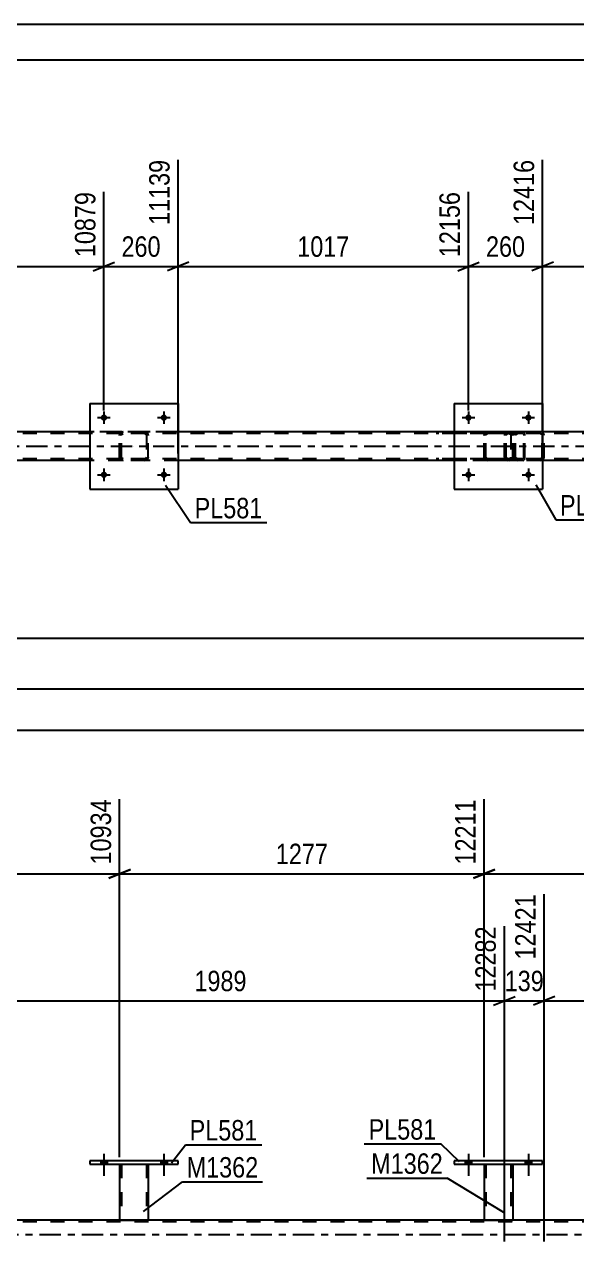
# Model space of a CAD drawing. Header units: millimetres. Extents: x 0 to 841, y 0 to 594.
# Drawn here: x 480.2 to 557.6, y 423.5 to 594 of the extents above; entities that cross this region are included whole.
import ezdxf

# ---------------------------------------------------------------- set-up
doc = ezdxf.new("R2010")
doc.units = ezdxf.units.MM
doc.linetypes.add('DXK_LINE_DOT2', pattern=[3.9198, 1.9599, -1.9599])
doc.linetypes.add('DXK_LINE_DOT3', pattern=[5.9187, 2.979, -0.9799, 0.9799, -0.9799])
doc.styles.add('Arial Narrow', font='ARIALN.TTF', dxfattribs={"height": 0.2})

# ---------------------------------------------------------------- blocks, each defined once
blk = doc.blocks.new('Unknown-122568727-1133')
at = {"color": 5, "linetype": 'Continuous'}
for p, q in [((841, 594), (0, 594)), ((836, 589), (5, 589))]:
    blk.add_line(p, q, dxfattribs=at)
blk = doc.blocks.new('Part-122568727-4022 - 3869')
at = {"color": 7, "linetype": 'DXK_LINE_DOT2'}
for p, q in [((756.32, 536.67), (113.52, 536.67)), ((727.94, 536.91), (131.8, 536.91)), ((501.76, 536.91), (489.36, 536.91)), ((552.84, 536.91), (540.44, 536.91)), ((756.32, 533.15), (113.52, 533.15)), ((501.76, 532.91), (489.36, 532.91)), ((552.84, 532.91), (540.44, 532.91))]:
    blk.add_line(p, q, dxfattribs=at)
at = {"color": 2, "linetype": 'Continuous'}
for p, q in [((489.36, 536.91), (450.68, 536.91)), ((540.44, 536.91), (501.76, 536.91)), ((591.52, 536.91), (552.84, 536.91)), ((489.36, 532.91), (450.68, 532.91)), ((540.44, 532.91), (501.76, 532.91)), ((591.52, 532.91), (552.84, 532.91))]:
    blk.add_line(p, q, dxfattribs=at)
at = {"color": 7, "linetype": 'DXK_LINE_DOT3'}
blk.add_line((113.52, 534.91), (756.32, 534.91), dxfattribs=at)
blk = doc.blocks.new('Part-122568727-4059 - 3869')
at = {"color": 7, "linetype": 'DXK_LINE_DOT2'}
for p, q in [((493.56, 536.43), (493.6, 536.62)), ((493.6, 536.62), (493.56, 536.43)), ((493.56, 533.39), (493.56, 536.43)), ((493.8, 536.43), (493.82, 536.52)), ((493.8, 533.39), (493.8, 536.43)), ((493.82, 536.52), (493.87, 536.6)), ((493.86, 536.88), (494.04, 536.91)), ((494.04, 536.91), (493.86, 536.88)), ((493.87, 536.6), (493.95, 536.65)), ((493.95, 536.65), (494.04, 536.67)), ((497.08, 536.91), (494.04, 536.91)), ((497.08, 536.67), (494.04, 536.67)), ((497.08, 536.91), (497.27, 536.88)), ((497.27, 536.88), (497.08, 536.91)), ((497.08, 536.67), (497.17, 536.65)), ((497.17, 536.65), (497.25, 536.6)), ((497.25, 536.6), (497.3, 536.52)), ((497.3, 536.52), (497.32, 536.43)), ((497.32, 536.43), (497.32, 533.39)), ((497.53, 536.62), (497.56, 536.43)), ((497.56, 536.43), (497.53, 536.62)), ((497.56, 533.39), (497.56, 536.43)), ((493.6, 533.21), (493.56, 533.39)), ((493.56, 533.39), (493.6, 533.21)), ((493.82, 533.3), (493.8, 533.39)), ((493.87, 533.22), (493.82, 533.3)), ((494.04, 532.91), (493.86, 532.95)), ((493.86, 532.95), (494.04, 532.91)), ((493.95, 533.17), (493.87, 533.22)), ((494.04, 533.15), (493.95, 533.17)), ((497.08, 533.15), (494.04, 533.15)), ((497.08, 532.91), (494.04, 532.91)), ((497.17, 533.17), (497.08, 533.15)), ((497.27, 532.95), (497.08, 532.91)), ((497.08, 532.91), (497.27, 532.95)), ((497.25, 533.22), (497.17, 533.17)), ((497.3, 533.3), (497.25, 533.22)), ((497.32, 533.39), (497.3, 533.3)), ((497.56, 533.39), (497.53, 533.21)), ((497.53, 533.21), (497.56, 533.39))]:
    blk.add_line(p, q, dxfattribs=at)
at = {"color": 7, "linetype": 'DXK_LINE_DOT3'}
blk.add_line((495.56, 534.91), (495.56, 534.91), dxfattribs=at)
at = {"color": 7, "linetype": 'DXK_LINE_DOT2'}
for centre, start, end in [((494.04, 536.43), 112.5, 157.5), ((494.04, 536.43), 112.5, 157.5), ((497.08, 536.43), 22.5, 67.5), ((497.08, 536.43), 22.5, 67.5), ((494.04, 533.39), 202.5, 247.5), ((494.04, 533.39), 202.5, 247.5), ((497.08, 533.39), 292.5, 337.5), ((497.08, 533.39), 292.5, 337.5)]:
    blk.add_arc(centre, 0.48, start, end, dxfattribs=at)
blk = doc.blocks.new('Part-122568727-3993 - 3869')
at = {"color": 7, "linetype": 'DXK_LINE_DOT2'}
for p, q in [((550.07, 536.91), (537.91, 536.91)), ((550.07, 536.67), (537.91, 536.67)), ((547.51, 536.62), (547.47, 536.43)), ((547.47, 533.39), (547.47, 536.43)), ((547.72, 536.43), (547.74, 536.53)), ((547.72, 533.39), (547.72, 536.43)), ((547.74, 536.53), (547.8, 536.6)), ((547.97, 536.91), (547.78, 536.88)), ((547.8, 536.6), (547.88, 536.66)), ((547.88, 536.66), (547.97, 536.67)), ((548.79, 536.91), (548.79, 536.67)), ((550.17, 536.88), (550.07, 536.91)), ((550.07, 536.67), (550.12, 536.66)), ((550.12, 536.66), (550.16, 536.6)), ((550.16, 536.6), (550.19, 536.53)), ((550.26, 536.77), (550.17, 536.88)), ((550.19, 536.53), (550.2, 536.43)), ((550.2, 533.39), (550.2, 536.43)), ((550.32, 536.62), (550.26, 536.77)), ((550.34, 536.43), (550.32, 536.62)), ((550.34, 533.39), (550.34, 536.43)), ((550.07, 533.15), (537.91, 533.15)), ((550.07, 532.91), (537.91, 532.91)), ((547.47, 533.39), (547.51, 533.21)), ((547.74, 533.3), (547.72, 533.39)), ((547.8, 533.22), (547.74, 533.3)), ((547.78, 532.95), (547.97, 532.91)), ((547.88, 533.17), (547.8, 533.22)), ((547.97, 533.15), (547.88, 533.17)), ((548.79, 532.91), (548.79, 533.15)), ((550.12, 533.17), (550.07, 533.15)), ((550.07, 532.91), (550.17, 532.95)), ((550.16, 533.22), (550.12, 533.17)), ((550.19, 533.3), (550.16, 533.22)), ((550.17, 532.95), (550.26, 533.06)), ((550.2, 533.39), (550.19, 533.3)), ((550.26, 533.06), (550.32, 533.21)), ((550.32, 533.21), (550.34, 533.39))]:
    blk.add_line(p, q, dxfattribs=at)
for centre, start, end in [((547.96, 536.42), 111.1941, 156.1506), ((547.96, 533.41), 203.8494, 248.8059)]:
    blk.add_arc(centre, 0.492, start, end, dxfattribs=at)
blk = doc.blocks.new('Part-122568727-4032 - 3869')
at = {"color": 7, "linetype": 'DXK_LINE_DOT2'}
for p, q in [((548.83, 536.62), (548.79, 536.43)), ((548.79, 533.39), (548.79, 536.43)), ((549.04, 536.43), (549.06, 536.53)), ((549.04, 533.39), (549.04, 536.43)), ((549.06, 536.53), (549.12, 536.6)), ((549.3, 536.91), (549.1, 536.88)), ((549.12, 536.6), (549.2, 536.66)), ((549.2, 536.66), (549.3, 536.67)), ((564.29, 536.91), (549.3, 536.91)), ((564.29, 536.67), (549.3, 536.67)), ((552.73, 536.88), (552.54, 536.91)), ((552.54, 536.67), (552.63, 536.66)), ((552.63, 536.66), (552.72, 536.6)), ((552.72, 536.6), (552.77, 536.53)), ((552.77, 536.53), (552.79, 536.43)), ((552.79, 533.39), (552.79, 536.43)), ((553.05, 536.43), (553.01, 536.62)), ((553.05, 533.39), (553.05, 536.43)), ((548.79, 533.39), (548.83, 533.21)), ((549.06, 533.3), (549.04, 533.39)), ((549.12, 533.22), (549.06, 533.3)), ((549.1, 532.95), (549.3, 532.91)), ((549.2, 533.17), (549.12, 533.22)), ((549.3, 533.15), (549.2, 533.17)), ((564.29, 533.15), (549.3, 533.15)), ((564.29, 532.91), (549.3, 532.91)), ((552.63, 533.17), (552.54, 533.15)), ((552.54, 532.91), (552.73, 532.95)), ((552.72, 533.22), (552.63, 533.17)), ((552.77, 533.3), (552.72, 533.22)), ((552.79, 533.39), (552.77, 533.3)), ((553.01, 533.21), (553.05, 533.39))]:
    blk.add_line(p, q, dxfattribs=at)
for centre, start, end in [((549.28, 536.41), 110.7583, 155.68), ((552.55, 536.41), 24.32, 69.2417), ((549.28, 533.42), 204.32, 249.2417), ((552.55, 533.42), 290.7583, 335.68)]:
    blk.add_arc(centre, 0.496, start, end, dxfattribs=at)
blk = doc.blocks.new('Part-122568727-4064 - 3869')
at = {"color": 2, "linetype": 'Continuous'}
for p, q in [((489.36, 540.91), (489.36, 528.91)), ((489.36, 540.91), (501.76, 540.91)), ((501.76, 540.91), (501.76, 528.91)), ((489.36, 528.91), (501.76, 528.91))]:
    blk.add_line(p, q, dxfattribs=at)
blk = doc.blocks.new('Part-122568727-4065 - 3869')
at = {"color": 7, "linetype": 'DXK_LINE_DOT2'}
for p, q in [((544.64, 536.43), (544.68, 536.62)), ((544.68, 536.62), (544.64, 536.43)), ((544.64, 533.39), (544.64, 536.43)), ((544.88, 536.43), (544.9, 536.52)), ((544.88, 533.39), (544.88, 536.43)), ((544.9, 536.52), (544.95, 536.6)), ((544.94, 536.88), (545.12, 536.91)), ((545.12, 536.91), (544.94, 536.88)), ((544.95, 536.6), (545.03, 536.65)), ((545.03, 536.65), (545.12, 536.67)), ((548.16, 536.91), (545.12, 536.91)), ((548.16, 536.67), (545.12, 536.67)), ((548.16, 536.91), (548.35, 536.88)), ((548.35, 536.88), (548.16, 536.91)), ((548.16, 536.67), (548.26, 536.65)), ((548.26, 536.65), (548.33, 536.6)), ((548.33, 536.6), (548.39, 536.52)), ((548.39, 536.52), (548.4, 536.43)), ((548.4, 536.43), (548.4, 533.39)), ((548.61, 536.62), (548.64, 536.43)), ((548.64, 536.43), (548.61, 536.62)), ((548.64, 533.39), (548.64, 536.43)), ((544.68, 533.21), (544.64, 533.39)), ((544.64, 533.39), (544.68, 533.21)), ((544.9, 533.3), (544.88, 533.39)), ((544.95, 533.22), (544.9, 533.3)), ((545.12, 532.91), (544.94, 532.95)), ((544.94, 532.95), (545.12, 532.91)), ((545.03, 533.17), (544.95, 533.22)), ((545.12, 533.15), (545.03, 533.17)), ((548.16, 533.15), (545.12, 533.15)), ((548.16, 532.91), (545.12, 532.91)), ((548.26, 533.17), (548.16, 533.15)), ((548.35, 532.95), (548.16, 532.91)), ((548.16, 532.91), (548.35, 532.95)), ((548.33, 533.22), (548.26, 533.17)), ((548.39, 533.3), (548.33, 533.22)), ((548.4, 533.39), (548.39, 533.3)), ((548.64, 533.39), (548.61, 533.21)), ((548.61, 533.21), (548.64, 533.39))]:
    blk.add_line(p, q, dxfattribs=at)
at = {"color": 7, "linetype": 'DXK_LINE_DOT3'}
blk.add_line((546.64, 534.91), (546.64, 534.91), dxfattribs=at)
at = {"color": 7, "linetype": 'DXK_LINE_DOT2'}
for centre, start, end in [((545.12, 536.43), 112.5, 157.5), ((545.12, 536.43), 112.5, 157.5), ((548.16, 536.43), 22.5, 67.5), ((548.16, 536.43), 22.5, 67.5), ((545.12, 533.39), 202.5, 247.5), ((545.12, 533.39), 202.5, 247.5), ((548.16, 533.39), 292.5, 337.5), ((548.16, 533.39), 292.5, 337.5)]:
    blk.add_arc(centre, 0.48, start, end, dxfattribs=at)
blk = doc.blocks.new('Part-122568727-4070 - 3869')
at = {"color": 2, "linetype": 'Continuous'}
for p, q in [((540.44, 540.91), (540.44, 528.91)), ((540.44, 540.91), (552.84, 540.91)), ((552.84, 540.91), (552.84, 528.91)), ((540.44, 528.91), (552.84, 528.91))]:
    blk.add_line(p, q, dxfattribs=at)
blk = doc.blocks.new('Bolt-122568727-4153 - 3869')
at = {"linetype": 'Continuous'}
for points in [[(542.88, 530.91, -1), (542, 530.91, -1)], [(551.28, 530.91, -1), (550.4, 530.91, -1)]]:
    blk.add_hatch(color=1, dxfattribs=at).paths.add_polyline_path(points)
at = {"color": 1, "linetype": 'Continuous'}
for p, q in [((541.56, 530.91), (543.32, 530.91)), ((542.44, 531.79), (542.44, 530.03)), ((549.96, 530.91), (551.72, 530.91)), ((550.84, 531.79), (550.84, 530.03))]:
    blk.add_line(p, q, dxfattribs=at)
blk = doc.blocks.new('Bolt-122568727-4109 - 3869')
at = {"linetype": 'Continuous'}
for points in [[(491.8, 530.91, -1), (490.92, 530.91, -1)], [(500.2, 530.91, -1), (499.32, 530.91, -1)]]:
    blk.add_hatch(color=1, dxfattribs=at).paths.add_polyline_path(points)
at = {"color": 1, "linetype": 'Continuous'}
for p, q in [((490.48, 530.91), (492.24, 530.91)), ((491.36, 531.79), (491.36, 530.03)), ((498.88, 530.91), (500.64, 530.91)), ((499.76, 531.79), (499.76, 530.03))]:
    blk.add_line(p, q, dxfattribs=at)
blk = doc.blocks.new('Bolt-122568727-4110 - 3869')
at = {"linetype": 'Continuous'}
for points in [[(491.8, 538.91, -1), (490.92, 538.91, -1)], [(500.2, 538.91, -1), (499.32, 538.91, -1)]]:
    blk.add_hatch(color=1, dxfattribs=at).paths.add_polyline_path(points)
at = {"color": 1, "linetype": 'Continuous'}
for p, q in [((490.48, 538.91), (492.24, 538.91)), ((491.36, 539.79), (491.36, 538.03)), ((498.88, 538.91), (500.64, 538.91)), ((499.76, 539.79), (499.76, 538.03))]:
    blk.add_line(p, q, dxfattribs=at)
blk = doc.blocks.new('Bolt-122568727-4142 - 3869')
at = {"linetype": 'Continuous'}
for points in [[(542.88, 538.91, -1), (542, 538.91, -1)], [(551.28, 538.91, -1), (550.4, 538.91, -1)]]:
    blk.add_hatch(color=1, dxfattribs=at).paths.add_polyline_path(points)
at = {"color": 1, "linetype": 'Continuous'}
for p, q in [((541.56, 538.91), (543.32, 538.91)), ((542.44, 539.79), (542.44, 538.03)), ((549.96, 538.91), (551.72, 538.91)), ((550.84, 539.79), (550.84, 538.03))]:
    blk.add_line(p, q, dxfattribs=at)
blk = doc.blocks.new('Bolt-122568727-5438 - 5055')
at = {"linetype": 'Continuous'}
for points in [[(542, 434.33), (542.88, 434.33), (542.88, 434.81), (542, 434.81)], [(550.4, 434.33), (551.28, 434.33), (551.28, 434.81), (550.4, 434.81)]]:
    blk.add_hatch(color=1, dxfattribs=at).paths.add_polyline_path(points)
at = {"color": 1, "linetype": 'Continuous'}
for p, q in [((542, 434.81), (542, 434.33)), ((542.44, 435.81), (542.44, 432.69)), ((542.88, 434.81), (542.88, 434.33)), ((550.4, 434.81), (550.4, 434.33)), ((550.84, 435.81), (550.84, 432.69)), ((551.28, 434.81), (551.28, 434.33))]:
    blk.add_line(p, q, dxfattribs=at)
blk = doc.blocks.new('Part-122568727-5390 - 5055')
at = {"color": 2, "linetype": 'Continuous'}
for p, q in [((489.36, 434.81), (489.36, 434.33)), ((501.76, 434.81), (489.36, 434.81)), ((501.76, 434.33), (501.76, 434.81)), ((489.36, 434.33), (501.76, 434.33))]:
    blk.add_line(p, q, dxfattribs=at)
blk = doc.blocks.new('Part-122568727-5289 - 5055')
at = {"color": 2, "linetype": 'Continuous'}
blk.add_line((632.64, 426.49), (56.19, 426.49), dxfattribs=at)
at = {"color": 7, "linetype": 'DXK_LINE_DOT2'}
blk.add_line((756.32, 426.25), (56.19, 426.25), dxfattribs=at)
at = {"color": 7, "linetype": 'DXK_LINE_DOT3'}
blk.add_line((56.19, 424.49), (756.32, 424.49), dxfattribs=at)
blk = doc.blocks.new('Part-122568727-5385 - 5055')
at = {"color": 2, "linetype": 'Continuous'}
for p, q in [((493.56, 434.33), (493.56, 426.49)), ((497.56, 434.33), (497.56, 426.49)), ((493.56, 426.49), (497.56, 426.49))]:
    blk.add_line(p, q, dxfattribs=at)
at = {"color": 7, "linetype": 'DXK_LINE_DOT2'}
for p, q in [((493.56, 434.33), (497.56, 434.33)), ((493.56, 434.33), (493.56, 434.33)), ((493.56, 434.33), (493.56, 434.33)), ((493.8, 434.33), (493.8, 426.49)), ((497.32, 434.33), (497.32, 426.49)), ((497.56, 434.33), (497.56, 434.33)), ((497.56, 434.33), (497.56, 434.33)), ((497.3, 426.49), (497.27, 426.49)), ((497.27, 426.49), (497.3, 426.49)), ((497.32, 426.49), (497.3, 426.49)), ((497.3, 426.49), (497.32, 426.49))]:
    blk.add_line(p, q, dxfattribs=at)
blk = doc.blocks.new('Bolt-122568727-5436 - 5055')
at = {"linetype": 'Continuous'}
for points in [[(490.92, 434.33), (491.8, 434.33), (491.8, 434.81), (490.92, 434.81)], [(499.32, 434.33), (500.2, 434.33), (500.2, 434.81), (499.32, 434.81)]]:
    blk.add_hatch(color=1, dxfattribs=at).paths.add_polyline_path(points)
at = {"color": 1, "linetype": 'Continuous'}
for p, q in [((490.92, 434.81), (490.92, 434.33)), ((491.36, 435.81), (491.36, 432.69)), ((491.8, 434.81), (491.8, 434.33)), ((499.32, 434.81), (499.32, 434.33)), ((499.76, 435.81), (499.76, 432.69)), ((500.2, 434.81), (500.2, 434.33))]:
    blk.add_line(p, q, dxfattribs=at)
blk = doc.blocks.new('Bolt-122568727-5437 - 5055')
at = {"linetype": 'Continuous'}
for points in [[(490.92, 434.33), (491.8, 434.33), (491.8, 434.81), (490.92, 434.81)], [(499.32, 434.33), (500.2, 434.33), (500.2, 434.81), (499.32, 434.81)]]:
    blk.add_hatch(color=1, dxfattribs=at).paths.add_polyline_path(points)
at = {"color": 1, "linetype": 'Continuous'}
for p, q in [((490.92, 434.81), (490.92, 434.33)), ((491.36, 435.81), (491.36, 432.69)), ((491.8, 434.81), (491.8, 434.33)), ((499.32, 434.81), (499.32, 434.33)), ((499.76, 435.81), (499.76, 432.69)), ((500.2, 434.81), (500.2, 434.33))]:
    blk.add_line(p, q, dxfattribs=at)
blk = doc.blocks.new('Part-122568727-5444 - 5055')
at = {"color": 2, "linetype": 'Continuous'}
for p, q in [((544.64, 434.33), (544.64, 426.49)), ((548.64, 434.33), (548.64, 426.49)), ((544.64, 426.49), (548.64, 426.49))]:
    blk.add_line(p, q, dxfattribs=at)
at = {"color": 7, "linetype": 'DXK_LINE_DOT2'}
for p, q in [((544.64, 434.33), (548.64, 434.33)), ((544.64, 434.33), (544.64, 434.33)), ((544.64, 434.33), (544.64, 434.33)), ((544.88, 434.33), (544.88, 426.49)), ((548.4, 434.33), (548.4, 426.49)), ((548.64, 434.33), (548.64, 434.33)), ((548.64, 434.33), (548.64, 434.33)), ((548.39, 426.49), (548.35, 426.49)), ((548.35, 426.49), (548.39, 426.49)), ((548.4, 426.49), (548.39, 426.49)), ((548.39, 426.49), (548.4, 426.49))]:
    blk.add_line(p, q, dxfattribs=at)
blk = doc.blocks.new('Part-122568727-5449 - 5055')
at = {"color": 2, "linetype": 'Continuous'}
for p, q in [((540.44, 434.81), (540.44, 434.33)), ((552.84, 434.81), (540.44, 434.81)), ((552.84, 434.33), (552.84, 434.81)), ((540.44, 434.33), (552.84, 434.33))]:
    blk.add_line(p, q, dxfattribs=at)
blk = doc.blocks.new('Bolt-122568727-5477 - 5055')
at = {"linetype": 'Continuous'}
for points in [[(542, 434.33), (542.88, 434.33), (542.88, 434.81), (542, 434.81)], [(550.4, 434.33), (551.28, 434.33), (551.28, 434.81), (550.4, 434.81)]]:
    blk.add_hatch(color=1, dxfattribs=at).paths.add_polyline_path(points)
at = {"color": 1, "linetype": 'Continuous'}
for p, q in [((542, 434.81), (542, 434.33)), ((542.44, 435.81), (542.44, 432.69)), ((542.88, 434.81), (542.88, 434.33)), ((550.4, 434.81), (550.4, 434.33)), ((550.84, 435.81), (550.84, 432.69)), ((551.28, 434.81), (551.28, 434.33))]:
    blk.add_line(p, q, dxfattribs=at)
blk = doc.blocks.new('StraightDimension-122568727-4487 - 3869')
at = {"color": 7, "linetype": 'Continuous'}
blk.add_line((70.96, 495.15), (756.96, 495.15), dxfattribs=at)
blk = doc.blocks.new('StraightDimension-122568727-12607 - 3869')
at = {"color": 7, "linetype": 'Continuous'}
for p, q in [((450.68, 533.91), (450.68, 573.2)), ((491.36, 539.91), (491.36, 570.53)), ((452.18, 560.69), (449.18, 559.49)), ((450.68, 560.09), (491.36, 560.09)), ((489.86, 559.49), (492.86, 560.69))]:
    blk.add_line(p, q, dxfattribs=at)
at = {"color": 0, "linetype": 'Continuous'}
blk.add_wipeout([(490.76, 571.13), (486.56, 571.13), (486.56, 560.79), (490.76, 560.79)], dxfattribs=at)
at = {"color": 0}
blk.add_wipeout([(475.28, 560.84), (475.28, 565.04), (466.77, 565.04), (466.77, 560.84)], dxfattribs=at)
at = {"color": 3, "linetype": 'Continuous', "style": 'Arial Narrow'}
blk.add_text('10879', height=2.863, rotation=90.0002, dxfattribs=at).set_placement((490.16, 561.39))
at = {"color": 3, "style": 'Arial Narrow'}
blk.add_text('1017', height=2.863, dxfattribs=at).set_placement((467.37, 561.44))
blk = doc.blocks.new('StraightDimension-122568727-4349 - 3869')
at = {"color": 7, "linetype": 'Continuous'}
blk.add_line((71.6, 508), (636.24, 508), dxfattribs=at)
blk = doc.blocks.new('StraightDimension-122568727-12604 - 3869')
at = {"color": 7, "linetype": 'Continuous'}
for p, q in [((552.84, 533.91), (552.84, 575.03)), ((542.44, 539.91), (542.44, 570.53)), ((540.94, 559.49), (543.94, 560.69)), ((542.44, 560.09), (552.84, 560.09)), ((554.34, 560.69), (551.34, 559.49))]:
    blk.add_line(p, q, dxfattribs=at)
at = {"color": 0}
blk.add_wipeout([(550.99, 560.84), (550.99, 565.04), (544.3, 565.04), (544.3, 560.84)], dxfattribs=at)
at = {"color": 3, "style": 'Arial Narrow'}
blk.add_text('260', height=2.863, dxfattribs=at).set_placement((544.9, 561.44))
at = {"color": 0, "linetype": 'Continuous'}
blk.add_wipeout([(552.24, 575.63), (548.04, 575.63), (548.04, 565.29), (552.24, 565.29)], dxfattribs=at)
at = {"color": 3, "linetype": 'Continuous', "style": 'Arial Narrow'}
blk.add_text('12416', height=2.863, rotation=90.0002, dxfattribs=at).set_placement((551.64, 565.89))
blk = doc.blocks.new('StraightDimension-122568727-4508 - 3869')
at = {"color": 7, "linetype": 'Continuous'}
blk.add_line((71.6, 500.94), (756.32, 500.94), dxfattribs=at)
blk = doc.blocks.new('StraightDimension-122568727-12603 - 3869')
at = {"color": 7, "linetype": 'Continuous'}
for p, q in [((552.84, 533.91), (552.84, 575.03)), ((593.52, 539.91), (593.52, 570.53)), ((554.34, 560.69), (551.34, 559.49)), ((552.84, 560.09), (593.52, 560.09)), ((592.02, 559.49), (595.02, 560.69))]:
    blk.add_line(p, q, dxfattribs=at)
at = {"color": 0, "linetype": 'Continuous'}
blk.add_wipeout([(592.92, 571.13), (588.72, 571.13), (588.72, 560.79), (592.92, 560.79)], dxfattribs=at)
at = {"color": 0}
blk.add_wipeout([(577.44, 560.84), (577.44, 565.04), (568.93, 565.04), (568.93, 560.84)], dxfattribs=at)
at = {"color": 3, "linetype": 'Continuous', "style": 'Arial Narrow'}
blk.add_text('13433', height=2.863, rotation=90.0002, dxfattribs=at).set_placement((592.32, 561.39))
at = {"color": 3, "style": 'Arial Narrow'}
blk.add_text('1017', height=2.863, dxfattribs=at).set_placement((569.53, 561.44))
blk = doc.blocks.new('StraightDimension-122568727-12605 - 3869')
at = {"color": 7, "linetype": 'Continuous'}
for p, q in [((501.76, 533.91), (501.76, 575.03)), ((542.44, 539.91), (542.44, 570.53)), ((503.26, 560.69), (500.26, 559.49)), ((501.76, 560.09), (542.44, 560.09)), ((540.94, 559.49), (543.94, 560.69))]:
    blk.add_line(p, q, dxfattribs=at)
at = {"color": 0, "linetype": 'Continuous'}
blk.add_wipeout([(541.84, 571.13), (537.64, 571.13), (537.64, 560.79), (541.84, 560.79)], dxfattribs=at)
at = {"color": 0}
blk.add_wipeout([(526.36, 560.84), (526.36, 565.04), (517.85, 565.04), (517.85, 560.84)], dxfattribs=at)
at = {"color": 3, "linetype": 'Continuous', "style": 'Arial Narrow'}
blk.add_text('12156', height=2.863, rotation=90.0002, dxfattribs=at).set_placement((541.24, 561.39))
at = {"color": 3, "style": 'Arial Narrow'}
blk.add_text('1017', height=2.863, dxfattribs=at).set_placement((518.45, 561.44))
blk = doc.blocks.new('StraightDimension-122568727-12606 - 3869')
at = {"color": 7, "linetype": 'Continuous'}
for p, q in [((501.76, 533.91), (501.76, 575.03)), ((491.36, 539.91), (491.36, 570.53)), ((489.86, 559.49), (492.86, 560.69)), ((491.36, 560.09), (501.76, 560.09)), ((503.26, 560.69), (500.26, 559.49))]:
    blk.add_line(p, q, dxfattribs=at)
at = {"color": 0}
blk.add_wipeout([(499.91, 560.84), (499.91, 565.04), (493.22, 565.04), (493.22, 560.84)], dxfattribs=at)
at = {"color": 3, "style": 'Arial Narrow'}
blk.add_text('260', height=2.863, dxfattribs=at).set_placement((493.82, 561.44))
at = {"color": 0, "linetype": 'Continuous'}
blk.add_wipeout([(501.16, 575.63), (496.96, 575.63), (496.96, 565.29), (501.16, 565.29)], dxfattribs=at)
at = {"color": 3, "linetype": 'Continuous', "style": 'Arial Narrow'}
blk.add_text('11139', height=2.863, rotation=90.0002, dxfattribs=at).set_placement((500.56, 565.89))
blk = doc.blocks.new('StraightDimension-122568727-15684 - 5055')
at = {"color": 7, "linetype": 'Continuous'}
for p, q in [((553.05, 423.49), (553.05, 472.16)), ((547.47, 423.49), (547.47, 467.66)), ((545.97, 456.62), (548.97, 457.82)), ((547.47, 457.22), (553.05, 457.22)), ((554.55, 457.82), (551.55, 456.62))]:
    blk.add_line(p, q, dxfattribs=at)
at = {"color": 0}
blk.add_wipeout([(553.6, 457.97), (553.6, 462.17), (546.92, 462.17), (546.92, 457.97)], dxfattribs=at)
at = {"color": 3, "style": 'Arial Narrow'}
blk.add_text('139', height=2.863, dxfattribs=at).set_placement((547.52, 458.57))
at = {"color": 0, "linetype": 'Continuous'}
blk.add_wipeout([(552.45, 472.76), (548.25, 472.76), (548.25, 462.42), (552.45, 462.42)], dxfattribs=at)
at = {"color": 3, "linetype": 'Continuous', "style": 'Arial Narrow'}
blk.add_text('12421', height=2.863, rotation=90.0002, dxfattribs=at).set_placement((551.85, 463.02))
blk = doc.blocks.new('StraightDimension-122568727-6313 - 5055')
at = {"color": 7, "linetype": 'Continuous'}
for p, q in [((544.64, 435.33), (544.64, 485.46)), ((595.72, 435.33), (595.72, 485.46)), ((546.14, 475.62), (543.14, 474.42)), ((544.64, 475.02), (595.72, 475.02)), ((594.22, 474.42), (597.22, 475.62))]:
    blk.add_line(p, q, dxfattribs=at)
at = {"color": 0, "linetype": 'Continuous'}
blk.add_wipeout([(595.12, 486.06), (590.92, 486.06), (590.92, 475.72), (595.12, 475.72)], dxfattribs=at)
at = {"color": 0}
blk.add_wipeout([(574.44, 475.77), (574.44, 479.97), (565.93, 479.97), (565.93, 475.77)], dxfattribs=at)
at = {"color": 3, "linetype": 'Continuous', "style": 'Arial Narrow'}
blk.add_text('13488', height=2.863, rotation=90.0002, dxfattribs=at).set_placement((594.52, 476.32))
at = {"color": 3, "style": 'Arial Narrow'}
blk.add_text('1277', height=2.863, dxfattribs=at).set_placement((566.53, 476.37))
blk = doc.blocks.new('StraightDimension-122568727-15685 - 5055')
at = {"color": 7, "linetype": 'Continuous'}
for p, q in [((467.91, 423.49), (467.91, 472.16)), ((547.47, 423.49), (547.47, 467.66)), ((469.41, 457.82), (466.41, 456.62)), ((467.91, 457.22), (547.47, 457.22)), ((545.97, 456.62), (548.97, 457.82))]:
    blk.add_line(p, q, dxfattribs=at)
at = {"color": 0, "linetype": 'Continuous'}
blk.add_wipeout([(546.87, 468.26), (542.67, 468.26), (542.67, 457.92), (546.87, 457.92)], dxfattribs=at)
at = {"color": 0}
blk.add_wipeout([(511.95, 457.97), (511.95, 462.17), (503.44, 462.17), (503.44, 457.97)], dxfattribs=at)
at = {"color": 3, "linetype": 'Continuous', "style": 'Arial Narrow'}
blk.add_text('12282', height=2.863, rotation=90.0002, dxfattribs=at).set_placement((546.27, 458.52))
at = {"color": 3, "style": 'Arial Narrow'}
blk.add_text('1989', height=2.863, dxfattribs=at).set_placement((504.04, 458.57))
blk = doc.blocks.new('StraightDimension-122568727-6303 - 5055')
at = {"color": 7, "linetype": 'Continuous'}
for p, q in [((493.56, 435.33), (493.56, 485.46)), ((544.64, 435.33), (544.64, 485.46)), ((495.06, 475.62), (492.06, 474.42)), ((493.56, 475.02), (544.64, 475.02)), ((543.14, 474.42), (546.14, 475.62))]:
    blk.add_line(p, q, dxfattribs=at)
at = {"color": 0, "linetype": 'Continuous'}
blk.add_wipeout([(544.04, 486.06), (539.84, 486.06), (539.84, 475.72), (544.04, 475.72)], dxfattribs=at)
at = {"color": 0}
blk.add_wipeout([(523.36, 475.77), (523.36, 479.97), (514.85, 479.97), (514.85, 475.77)], dxfattribs=at)
at = {"color": 3, "linetype": 'Continuous', "style": 'Arial Narrow'}
blk.add_text('12211', height=2.863, rotation=90.0002, dxfattribs=at).set_placement((543.44, 476.32))
at = {"color": 3, "style": 'Arial Narrow'}
blk.add_text('1277', height=2.863, dxfattribs=at).set_placement((515.45, 476.37))
blk = doc.blocks.new('StraightDimension-122568727-6293 - 5055')
at = {"color": 7, "linetype": 'Continuous'}
for p, q in [((493.56, 435.33), (493.56, 485.46)), ((442.48, 435.33), (442.48, 483.63)), ((443.98, 475.62), (440.98, 474.42)), ((442.48, 475.02), (493.56, 475.02)), ((492.06, 474.42), (495.06, 475.62))]:
    blk.add_line(p, q, dxfattribs=at)
at = {"color": 0, "linetype": 'Continuous'}
blk.add_wipeout([(492.96, 486.06), (488.76, 486.06), (488.76, 475.72), (492.96, 475.72)], dxfattribs=at)
at = {"color": 0}
blk.add_wipeout([(472.28, 475.77), (472.28, 479.97), (463.77, 479.97), (463.77, 475.77)], dxfattribs=at)
at = {"color": 3, "linetype": 'Continuous', "style": 'Arial Narrow'}
blk.add_text('10934', height=2.863, rotation=90.0002, dxfattribs=at).set_placement((492.36, 476.32))
at = {"color": 3, "style": 'Arial Narrow'}
blk.add_text('1277', height=2.863, dxfattribs=at).set_placement((464.37, 476.37))
blk = doc.blocks.new('StraightDimension-122568727-15683 - 5055')
at = {"color": 7, "linetype": 'Continuous'}
for p, q in [((553.05, 423.49), (553.05, 472.16)), ((632.61, 423.49), (632.61, 467.66)), ((554.55, 457.82), (551.55, 456.62)), ((553.05, 457.22), (632.61, 457.22)), ((631.11, 456.62), (634.11, 457.82))]:
    blk.add_line(p, q, dxfattribs=at)
at = {"color": 0, "linetype": 'Continuous'}
blk.add_wipeout([(632.01, 468.26), (627.81, 468.26), (627.81, 457.92), (632.01, 457.92)], dxfattribs=at)
at = {"color": 0}
blk.add_wipeout([(597.08, 457.97), (597.08, 462.17), (588.57, 462.17), (588.57, 457.97)], dxfattribs=at)
at = {"color": 3, "linetype": 'Continuous', "style": 'Arial Narrow'}
blk.add_text('14410', height=2.863, rotation=90.0002, dxfattribs=at).set_placement((631.41, 458.52))
at = {"color": 3, "style": 'Arial Narrow'}
blk.add_text('1989', height=2.863, dxfattribs=at).set_placement((589.17, 458.57))
blk = doc.blocks.new('Mark-122568727-4066 - 3869')
at = {"color": 0}
blk.add_wipeout([(564.78, 525.2), (564.78, 528.2), (555.27, 528.2), (555.27, 525.2)], dxfattribs=at)
blk.add_wipeout([(564.78, 525.2), (564.78, 528.2), (555.27, 528.2), (555.27, 525.2)], dxfattribs=at)
at = {"color": 30, "linetype": 'Continuous'}
for p, q in [((551.9, 529.52), (554.67, 524.6)), ((554.67, 524.6), (565.38, 524.6))]:
    blk.add_line(p, q, dxfattribs=at)
at = {"color": 3, "style": 'Arial Narrow'}
blk.add_text('PL581', height=2.863, dxfattribs=at).set_placement((555.27, 525.2))
blk = doc.blocks.new('Mark-122568727-4060 - 3869')
at = {"color": 0}
blk.add_wipeout([(513.58, 524.81), (513.58, 527.81), (504.07, 527.81), (504.07, 524.81)], dxfattribs=at)
blk.add_wipeout([(513.58, 524.81), (513.58, 527.81), (504.07, 527.81), (504.07, 524.81)], dxfattribs=at)
at = {"color": 30, "linetype": 'Continuous'}
for p, q in [((499.99, 529.43), (503.47, 524.21)), ((503.47, 524.21), (514.18, 524.21))]:
    blk.add_line(p, q, dxfattribs=at)
at = {"color": 3, "style": 'Arial Narrow'}
blk.add_text('PL581', height=2.863, dxfattribs=at).set_placement((504.07, 524.81))
blk = doc.blocks.new('Mark-122568727-5386 - 5055')
at = {"color": 0}
blk.add_wipeout([(512.88, 437.66), (512.88, 440.66), (503.37, 440.66), (503.37, 437.66)], dxfattribs=at)
blk.add_wipeout([(512.88, 437.66), (512.88, 440.66), (503.37, 440.66), (503.37, 437.66)], dxfattribs=at)
at = {"color": 30, "linetype": 'Continuous'}
for p, q in [((500.83, 434.53), (502.77, 437.06)), ((502.77, 437.06), (513.48, 437.06))]:
    blk.add_line(p, q, dxfattribs=at)
at = {"color": 3, "style": 'Arial Narrow'}
blk.add_text('PL581', height=2.863, dxfattribs=at).set_placement((503.37, 437.66))
blk = doc.blocks.new('Mark-122568727-5440 - 5055')
at = {"color": 0}
blk.add_wipeout([(538.86, 432.99), (538.86, 435.99), (528.81, 435.99), (528.81, 432.99)], dxfattribs=at)
blk.add_wipeout([(538.86, 432.99), (538.86, 435.99), (528.81, 435.99), (528.81, 432.99)], dxfattribs=at)
at = {"color": 30, "linetype": 'Continuous'}
for p in [(528.21, 432.39), (547.42, 427.59)]:
    blk.add_line(p, (539.46, 432.39), dxfattribs=at)
at = {"color": 3, "style": 'Arial Narrow'}
blk.add_text('M1362', height=2.863, dxfattribs=at).set_placement((528.81, 432.99))
blk = doc.blocks.new('Mark-122568727-5381 - 5055')
at = {"color": 0}
blk.add_wipeout([(513, 432.47), (513, 435.47), (502.95, 435.47), (502.95, 432.47)], dxfattribs=at)
blk.add_wipeout([(513, 432.47), (513, 435.47), (502.95, 435.47), (502.95, 432.47)], dxfattribs=at)
at = {"color": 30, "linetype": 'Continuous'}
for p, q in [((496.91, 427.72), (502.35, 431.87)), ((502.35, 431.87), (513.6, 431.87))]:
    blk.add_line(p, q, dxfattribs=at)
at = {"color": 3, "style": 'Arial Narrow'}
blk.add_text('M1362', height=2.863, dxfattribs=at).set_placement((502.95, 432.47))
blk = doc.blocks.new('Mark-122568727-5445 - 5055')
at = {"color": 0}
blk.add_wipeout([(537.95, 437.78), (537.95, 440.78), (528.45, 440.78), (528.45, 437.78)], dxfattribs=at)
blk.add_wipeout([(537.95, 437.78), (537.95, 440.78), (528.45, 440.78), (528.45, 437.78)], dxfattribs=at)
at = {"color": 30, "linetype": 'Continuous'}
for p in [(527.85, 437.18), (541.18, 434.67)]:
    blk.add_line(p, (538.55, 437.18), dxfattribs=at)
at = {"color": 3, "style": 'Arial Narrow'}
blk.add_text('PL581', height=2.863, dxfattribs=at).set_placement((528.45, 437.78))

msp = doc.modelspace()

# ---------------------------------------------------------------- block references
for name in ['Unknown-122568727-1133', 'Part-122568727-4064 - 3869', 'Part-122568727-4070 - 3869', 'Part-122568727-4022 - 3869', 'Bolt-122568727-4110 - 3869', 'Bolt-122568727-4142 - 3869', 'Part-122568727-4059 - 3869', 'Part-122568727-3993 - 3869', 'Part-122568727-4065 - 3869', 'Part-122568727-4032 - 3869', 'Bolt-122568727-4109 - 3869', 'Bolt-122568727-4153 - 3869', 'Part-122568727-5390 - 5055', 'Bolt-122568727-5436 - 5055', 'Bolt-122568727-5437 - 5055', 'Part-122568727-5449 - 5055', 'Bolt-122568727-5438 - 5055', 'Bolt-122568727-5477 - 5055', 'Part-122568727-5385 - 5055', 'Part-122568727-5444 - 5055', 'Part-122568727-5289 - 5055']:
    msp.add_blockref(name, (0, 0))

# ---------------------------------------------------------------- next in the draw order: block references
for name in ['StraightDimension-122568727-12604 - 3869', 'StraightDimension-122568727-12607 - 3869', 'StraightDimension-122568727-4487 - 3869', 'StraightDimension-122568727-15684 - 5055']:
    msp.add_blockref(name, (0, 0))

# ---------------------------------------------------------------- next in the draw order: block references
for name in ['StraightDimension-122568727-12605 - 3869', 'StraightDimension-122568727-12603 - 3869', 'StraightDimension-122568727-4349 - 3869', 'StraightDimension-122568727-6313 - 5055']:
    msp.add_blockref(name, (0, 0))

# ---------------------------------------------------------------- next in the draw order: block references
for name in ['StraightDimension-122568727-12606 - 3869', 'StraightDimension-122568727-4508 - 3869', 'StraightDimension-122568727-15685 - 5055', 'StraightDimension-122568727-15683 - 5055']:
    msp.add_blockref(name, (0, 0))

# ---------------------------------------------------------------- next in the draw order: block references
for name in ['Mark-122568727-4060 - 3869', 'Mark-122568727-4066 - 3869', 'StraightDimension-122568727-6303 - 5055']:
    msp.add_blockref(name, (0, 0))

# ---------------------------------------------------------------- next in the draw order: block references
for name in ['StraightDimension-122568727-6293 - 5055', 'Mark-122568727-5386 - 5055', 'Mark-122568727-5440 - 5055']:
    msp.add_blockref(name, (0, 0))

# ---------------------------------------------------------------- next in the draw order: block references
for name in ['Mark-122568727-5445 - 5055', 'Mark-122568727-5381 - 5055']:
    msp.add_blockref(name, (0, 0))

doc.saveas('drawing.dxf')
